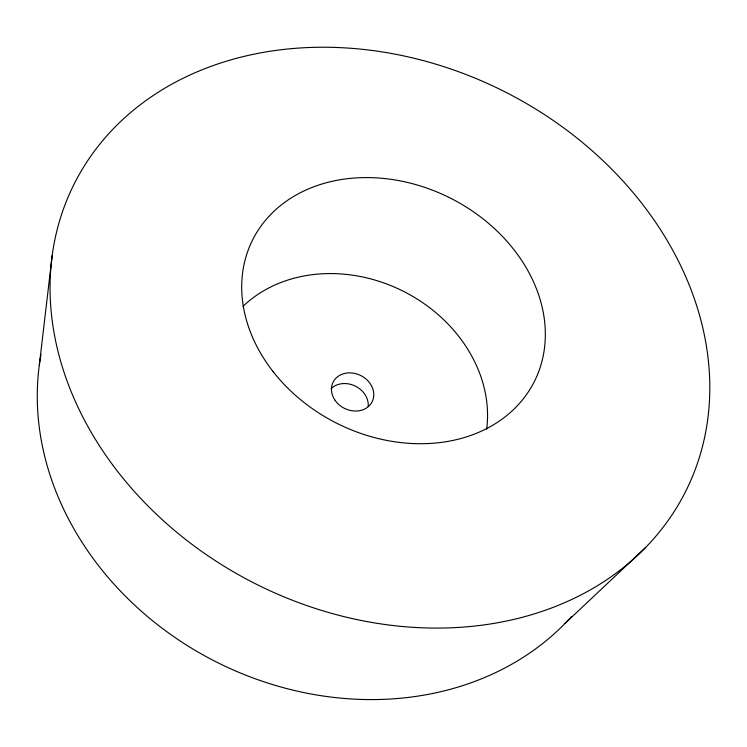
<?xml version="1.0" encoding="UTF-8"?>
<svg xmlns="http://www.w3.org/2000/svg" width="747" height="747" viewBox="0 0 747 747"><rect width="100%" height="100%" fill="white"/><g stroke="black" fill="none" stroke-linecap="round" stroke-linejoin="round"><path stroke-width="1.12" d="M39.33 364.984L52.197 255.493M565.124 623.343L645.651 547.439M242.98 306.373A142.285 119.539 26.7 0 1 403.436 291.321A142.285 119.539 26.7 0 1 486.661 429.254M331.173 388.561A21.57 18.199 26.7 0 1 355.189 386.04A21.57 18.199 26.7 0 1 368.206 406.517M571.539 616.518A304.365 258.751 26.7 0 1 219.104 663.345A304.365 258.751 26.7 0 1 40.964 354.592M334.936 400.121A21.85 18.33 26.7 0 0 371.567 402.82A21.85 18.33 26.7 0 0 351.37 372.93A21.85 18.33 26.7 0 0 334.936 400.121M112.498 464.681A342.21 275.792 26.7 0 0 680.9 500.35A342.21 275.792 26.7 0 0 346.393 47.967A342.21 275.792 26.7 0 0 112.498 464.681M273.15 371.679A157.664 126.094 26.7 0 0 533.834 382.548A157.664 126.094 26.7 0 0 373.565 177.73A157.664 126.094 26.7 0 0 273.15 371.679"/></g></svg>
